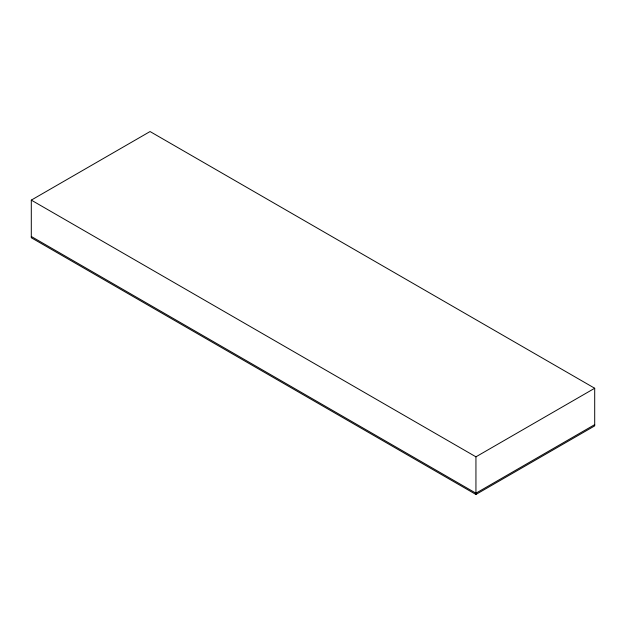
<?xml version="1.0" encoding="UTF-8"?>
<svg xmlns="http://www.w3.org/2000/svg" width="626" height="626" viewBox="0 0 626 626"><rect width="100%" height="100%" fill="white"/><g stroke="black" fill="none" stroke-linecap="round" stroke-linejoin="round"><path stroke-width="0.94" d="M31.3 200.117L150.06 131.546L594.7 388.253L594.7 425.883L475.94 494.454L31.3 237.747L31.3 200.117L475.94 456.823L594.7 388.253M594.7 424.631L475.94 493.202L31.3 236.487M475.94 456.823L475.94 494.454"/></g></svg>
